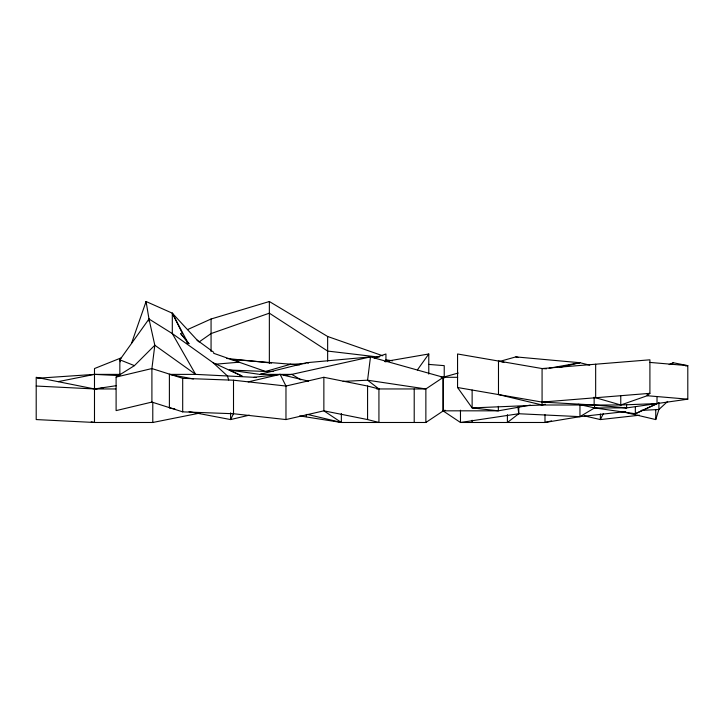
<?xml version="1.0" encoding="UTF-8"?>
<svg xmlns="http://www.w3.org/2000/svg" width="724" height="724" viewBox="0 0 724 724"><rect width="100%" height="100%" fill="white"/><g stroke="black" fill="none" stroke-linecap="round" stroke-linejoin="round"><path stroke-width="1.09" d="M621.608 411.54L655.745 419.567L658.903 409.503L658.903 402.797M131.641 343.013L146.076 301.519L172.303 313.175L198.159 341.176M603.282 413.739L600.368 419.567L584.132 415.82M146.076 303.754L146.076 301.519L148.99 319.003L119.849 359.81L119.849 375.457M417.377 369.946L428.78 353.982L384.589 361.602M343.095 381.376L367.575 380.209L378.933 388.951L378.933 422.481L367.575 419.567L323.863 410.825L285.971 419.567L233.508 413.739L182.692 411.856L151.904 402.082L116.102 410.608L116.102 377.077L134.42 365.638L154.818 345.239L148.99 319.003L172.303 333.574L213.109 362.724L227.436 375.973L228.703 380M671.637 364.19L673.23 362.724L687.8 365.638L687.8 399.168L626.595 407.911L594.54 407.911L578.141 404.264M667.655 401.404L658.903 409.503L641.247 410.381M545.326 404.245L542.077 404.997L542.077 368.552L649.908 359.81L649.908 393.34L647.247 395.729L620.767 404.997L542.077 404.997L472.129 407.911L457.559 387.512L457.559 353.982L542.077 368.552L546.511 368.797M625.726 411.567L579.96 416.653L518.764 413.739L507.406 422.481L507.406 414.662M199.037 342L211.064 333.574L269.355 313.175L327.646 351.068L379.213 357.131M299.673 415.911L341.348 422.481L425.866 422.481L443.35 410.825L443.35 377.294L425.866 388.951L376.724 388.951M458.211 373.032L442.988 377.294L442.988 410.825L460.473 422.481L544.991 422.481L579.96 416.653L594.54 407.911L635.337 413.739L658.894 402.87M657.012 396.861L657.012 403.567L635.337 413.739L635.337 407.033M669.13 364.615L673.23 362.724M187.552 329.592L211.064 319.003L269.355 301.519L327.646 336.488L382.761 355.783M121.551 357.728L94.491 368.552L94.491 422.481L152.782 422.481L200.068 413.024M374.281 358.054L385.937 353.982L385.937 362.009M290.677 364.208L265.572 371.466L229.327 370.036L242.133 376.046M498.447 361.765L515.85 356.896L579.96 362.724L589.725 365.158M445.16 410.218L442.988 410.825L498.356 410.825L530.339 405.114M425.866 422.481L425.866 388.951L367.575 380.209L370.489 356.896L291.799 374.38L259.744 374.38L306.37 362.724L370.489 356.896L443.35 377.294M385.675 361.557L387.856 361.032M116.102 377.077L151.904 368.552L182.692 378.326L233.508 380.209L285.971 386.037L323.863 377.294L367.575 386.037L378.933 388.951M551.552 420.925L544.991 422.481L544.991 414.662M248.214 381.892L280.143 374.38L308.56 381.15M249.318 415.16L230.594 419.567L189.064 411.657M559.399 367.466L579.96 362.724L549.091 368.235M58.191 381.639L94.491 374.38L120.275 374.38M36.2 386.037L94.491 388.951L116.483 385.657M518.764 407.033L518.764 413.739L460.473 422.481L460.473 410.191M284.079 375.484L291.799 374.38L300.913 379.847M685.601 365.955L687.8 365.638L649.5 362.389M174.855 408.951L169.389 407.911L169.389 374.38L195.625 374.38L253.916 377.294L280.143 374.38L285.971 386.037L285.971 419.567M639.428 415.223L600.368 419.567L600.368 413.983M91.188 421.821L94.491 422.481L36.2 419.567L36.2 377.294L94.491 388.951L97.849 388.616M100.093 388.39L103.46 388.055M259.744 374.38L263.102 374.082M215.435 364.208L239.092 362.199L236.422 359.81L230.82 359.611M457.559 387.512L542.077 402.082L649.908 393.34M37.322 378.254L94.491 374.38L119.152 375.611M288.414 364.516L305.229 363.52M595.662 364.208L595.662 397.738L620.767 404.997L657.012 403.567M273.337 371.466L265.572 371.466L213.643 353.294M441.097 377.294L457.677 377.294M94.491 388.951L115.786 388.951M197.616 413.069L199.86 413.178M542.077 402.082L594.142 404.997L626.595 407.911L626.595 404.553M385.937 361.032L389.304 361.303M428.536 364.398L444.228 365.638L444.228 377.928M236.422 359.81L299.609 364.932M687.8 399.168L647.247 395.729L647.247 393.494M226.766 358.461L271.554 363.05M253.916 377.294L256.142 377.539M229.327 370.036L258.658 374.227M385.937 359.81L392.535 360.796M306.37 362.724L308.578 363.113M169.389 374.38L193.435 378.96M515.85 356.896L518.031 357.375M307.465 414.418L341.348 422.481L341.348 413.54M503.931 362.335L498.483 361.032L498.483 394.562L542.077 404.997M624.423 407.368L626.595 407.911M134.42 365.638L119.849 359.81L120.492 361.747M213.109 362.724L241.78 375.955M341.348 422.481L323.863 410.825L323.863 377.294M197.046 340.072L213.743 352.326M187.245 341.592L189.064 343.773L180.683 333.574L187.245 341.592L172.303 313.175L172.303 333.574L195.625 374.38L154.818 345.239L151.904 368.552L151.904 402.082M172.303 313.175L182.394 333.357M186.43 341.42L187.444 343.438M517.932 407.078L518.764 413.739M655.745 409.512L655.745 419.567M620.767 396.055L620.767 404.997M594.54 404.553L594.54 407.911M594.142 397.168L594.142 404.997M579.96 404.363L579.96 416.653M498.356 406.354L498.356 410.825L472.129 407.911L472.129 390.028M472.129 420.246L472.129 422.481M428.78 353.982L428.78 374.1M414.209 388.951L414.209 422.481M367.575 386.037L367.575 419.567M327.646 336.488L327.646 361.086M306.37 414.418L306.37 416.653M269.355 301.519L269.355 363.403M233.508 380.209L233.508 413.739L230.594 419.567L230.594 412.861M211.064 319.003L211.064 351.511M182.692 378.326L182.692 411.856M152.782 402.363L152.782 422.481M148.99 319.003L148.99 321.239"/></g></svg>
